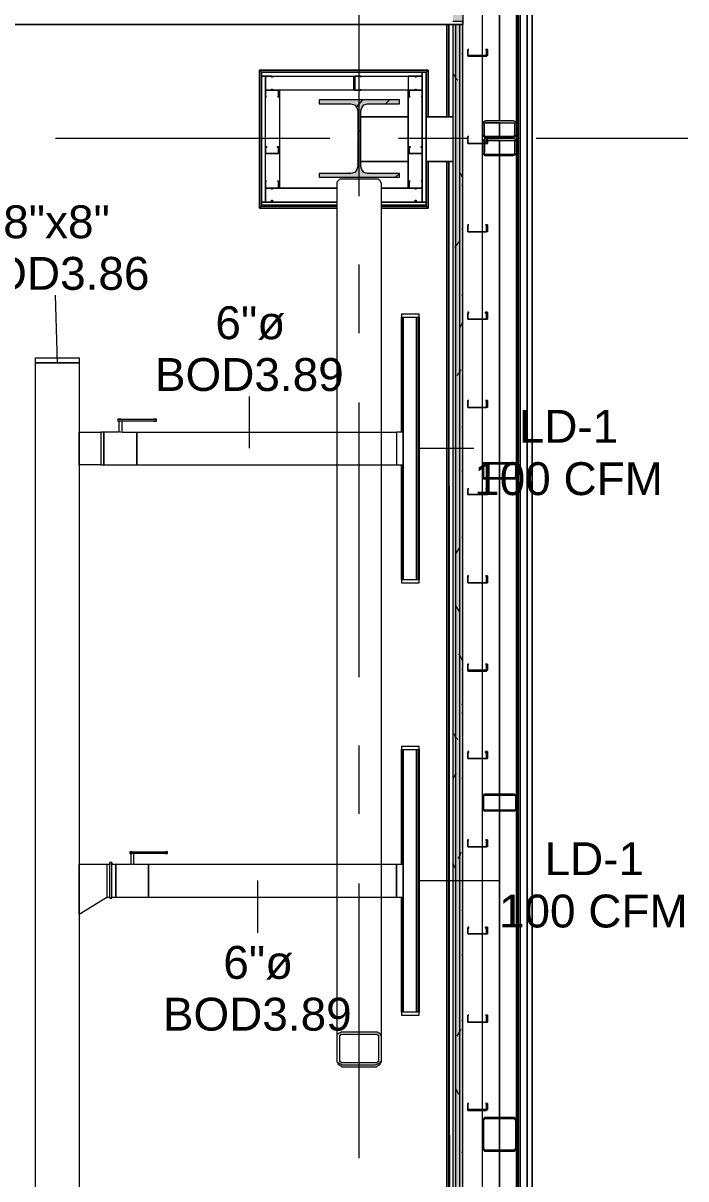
# Model space of a CAD drawing. Header units: metres. Extents: x -2 to 237, y -8 to 52.
# Drawn here: x 56.65 to 59.72, y 28.84 to 34.18 of the extents above; entities that cross this region are included whole.
import ezdxf

# ---------------------------------------------------------------- set-up
doc = ezdxf.new("R2010")
doc.units = ezdxf.units.M
doc.layers.add('HVAC - Ductos', color=5, linetype='Continuous', lineweight=0)
doc.layers.add('PDF3_Text', color=7, linetype='Continuous', lineweight=0)
doc.layers.add('PDF3_Geometry', color=7, linetype='Continuous', lineweight=0, true_color=0xaaaaaa)
doc.layers.add('PDF3_Solid Fills', color=7, linetype='Continuous', lineweight=0, true_color=0xffffff)
doc.styles.add('PDF Helvetica', font='')
doc.styles.get('PDF Helvetica').set_extended_font_data('Helvetica')

msp = doc.modelspace()

# ---------------------------------------------------------------- hatches: boundary and pattern name
at = {"layer": 'PDF3_Solid Fills', "lineweight": 0, "transparency": 33554559}
h = msp.add_hatch(color=256, dxfattribs=at)
h.paths.add_polyline_path([(58.6399, 35.7008), (58.6537, 35.7008), (58.6537, 47.8834), (58.6399, 47.8834)])
h.paths.add_polyline_path([(58.6399, 24.0086), (58.6537, 24.0086), (58.6537, 34.1699), (58.6399, 34.1699)])
h.paths.add_polyline_path([(58.6399, 22.5006), (58.6537, 22.5006), (58.6537, 23.9902), (58.6399, 23.9902)])
h.paths.add_polyline_path([(58.6537, 22.4869), (58.6399, 22.4869), (58.6399, 10.1851), (58.6537, 10.1851)])
h.paths.add_polyline_path([(58.6399, 34.1837), (58.6537, 34.1837), (58.6537, 35.6871), (58.6399, 35.6871)])
h = msp.add_hatch(color=256, dxfattribs=at)
h.paths.add_polyline_path([(58.6537, 35.7008), (58.6721, 35.7008), (58.6721, 47.8972), (58.6537, 47.8972)])
h.paths.add_polyline_path([(58.6537, 24.0086), (58.6721, 24.0086), (58.6721, 34.1699), (58.6537, 34.1699)])
h.paths.add_polyline_path([(58.6537, 22.5006), (58.6721, 22.5006), (58.6721, 23.9902), (58.6537, 23.9902)])
h.paths.add_polyline_path([(58.6721, 22.4869), (58.6537, 22.4869), (58.6537, 10.1714), (58.6721, 10.1714)])
h.paths.add_polyline_path([(58.6537, 34.1837), (58.6721, 34.1837), (58.6721, 35.6871), (58.6537, 35.6871)])
h = msp.add_hatch(color=256, dxfattribs=at)
h.paths.add_polyline_path([(58.6858, 35.7008), (58.6858, 47.9155), (58.6721, 47.9155), (58.6721, 35.7008)])
h.paths.add_polyline_path([(58.6858, 22.4869), (58.6721, 22.4869), (58.6721, 10.1576), (58.6858, 10.1576)])
h.paths.add_polyline_path([(58.6858, 23.9902), (58.6721, 23.9902), (58.6721, 22.5006), (58.6858, 22.5006)])
h.paths.add_polyline_path([(58.6858, 34.1699), (58.6721, 34.1699), (58.6721, 24.0086), (58.6858, 24.0086)])
h.paths.add_polyline_path([(58.6858, 35.6871), (58.6721, 35.6871), (58.6721, 34.1837), (58.6858, 34.1837)])
for points in [[(58.3925, 33.8033), (58.3925, 33.8216), (58.0212, 33.8216), (58.0212, 33.8033), (58.1862, 33.8033), (58.1954, 33.7941), (58.1954, 33.7849), (58.1999, 33.7849), (58.1954, 33.5053), (58.1908, 33.4962), (58.1862, 33.4916), (58.1679, 33.4871), (58.0212, 33.4825), (58.0212, 33.4641), (58.3925, 33.4641), (58.3925, 33.4825), (58.2458, 33.4871), (58.2275, 33.4871), (58.2275, 33.4962), (58.2229, 33.5007), (58.2183, 33.5007), (58.2183, 33.5145), (58.2137, 33.5145), (58.2137, 33.7758), (58.2183, 33.7895), (58.2229, 33.7941), (58.2275, 33.8033)], [(58.7821, 33.6429), (58.7775, 33.6337), (58.7775, 33.5741), (58.7821, 33.5741), (58.7912, 33.5695), (58.9189, 33.5649), (58.9195, 33.5649), (58.9195, 33.5695), (58.9287, 33.5741), (58.9333, 33.6382), (58.9333, 33.6383), (58.9287, 33.6429), (58.8004, 33.6429), (58.8004, 33.6337), (58.9241, 33.6337), (58.9241, 33.5741), (58.7866, 33.5741), (58.7866, 33.6337), (58.7958, 33.6337), (58.7958, 33.6429)]]:
    msp.add_hatch(color=256, dxfattribs=at).paths.add_polyline_path(points)
h = msp.add_hatch(color=256, dxfattribs=at)
h.paths.add_polyline_path([(58.7775, 33.6612), (58.7821, 33.6612), (58.7821, 33.6521), (58.7912, 33.6566), (58.7866, 33.6566), (58.7866, 33.7162), (58.9241, 33.7162), (58.9195, 33.6566), (58.9287, 33.6521), (58.9287, 33.6566), (58.9333, 33.7207), (58.9333, 33.7208), (58.9287, 33.7254), (58.7821, 33.7254), (58.7775, 33.7162)])
h.paths.add_polyline_path([(58.7912, 33.6521), (58.9189, 33.6475), (58.9195, 33.6475), (58.9195, 33.6521)])
h = msp.add_hatch(color=256, dxfattribs=at)
h.paths.add_polyline_path([(58.9287, 32.0754), (58.9333, 32.144), (58.9333, 32.1441), (58.7821, 32.1441), (58.9287, 32.1395), (58.9241, 32.08), (58.7866, 32.0754), (58.7866, 32.08), (58.7821, 32.08), (58.7821, 32.0708)])
h.paths.add_polyline_path([(58.7821, 32.1349), (58.7775, 32.1349), (58.7775, 32.08)])
h = msp.add_hatch(color=256, dxfattribs=at)
h.paths.add_polyline_path([(58.7866, 30.5399), (58.9241, 30.5354), (58.9241, 30.5399)])
h.paths.add_polyline_path([(58.7821, 30.5445), (58.7866, 30.5399), (58.7866, 30.5445)])
h.paths.add_polyline_path([(58.7821, 30.6041), (58.7775, 30.6041), (58.7775, 30.5445)])
h.paths.add_polyline_path([(58.9287, 30.6087), (58.9287, 30.6133), (58.7821, 30.6133)])
h.paths.add_polyline_path([(58.9287, 30.5445), (58.9241, 30.5445), (58.9287, 30.5399)])
h.paths.add_polyline_path([(58.9333, 30.6041), (58.9287, 30.6041), (58.9287, 30.5445), (58.9333, 30.604)])
h = msp.add_hatch(color=256, dxfattribs=at)
h.paths.add_polyline_path([(58.7866, 28.9678), (58.9241, 28.9632), (58.9241, 28.9678)])
h.paths.add_polyline_path([(58.7821, 28.9724), (58.7866, 28.9678), (58.7866, 28.9724)])
h.paths.add_polyline_path([(58.9287, 28.9724), (58.9241, 28.9724), (58.9287, 28.9678)])
h.paths.add_polyline_path([(58.7775, 28.9724), (58.7821, 29.1099), (58.7866, 29.1145), (58.9241, 29.1145), (58.9287, 29.1099), (58.9287, 28.9724), (58.9333, 29.1143), (58.9333, 29.1145), (58.9287, 29.1191), (58.7821, 29.1191), (58.7775, 29.1145)])

# ---------------------------------------------------------------- linework, layer by layer
at = {"layer": 'HVAC - Ductos', "lineweight": 0}
for points in [[(56.8112, 32.607), (56.802, 32.9187)], [(58.4017, 32.8179), (58.4017, 32.2862), (58.4017, 32.8179), (58.4199, 32.8179), (58.4291, 32.8179)], [(58.4154, 32.8179), (58.4199, 32.8179), (58.4245, 32.8179)], [(58.4521, 32.8179), (58.4612, 32.8179), (58.4795, 32.8179), (58.4841, 32.8179), (58.4841, 31.6033), (58.4795, 31.6033), (58.4612, 31.6033), (58.4521, 31.6033)], [(58.4566, 32.8179), (58.4612, 32.8179), (58.4658, 32.8179)], [(58.4795, 31.6033), (58.4795, 32.8179)], [(57.7003, 32.2129), (57.7003, 32.4512)], [(57.1045, 32.3366), (57.0999, 32.3366), (57.0953, 32.3366), (57.0953, 32.2862), (57.0266, 32.2862), (57.0129, 32.2862), (57.0129, 32.277), (57.0129, 32.2633), (57.0129, 32.2495), (57.0129, 32.2312), (57.0129, 32.2129), (57.0129, 32.1899), (57.0129, 32.1716), (57.0129, 32.1579), (57.0129, 32.1441), (57.0129, 32.1395), (57.0129, 32.1349), (56.912, 32.1349), (56.912, 32.1395), (56.912, 32.1441), (56.912, 32.1579), (56.912, 32.1716), (56.912, 32.1899), (56.912, 32.2129), (56.912, 32.2312), (56.912, 32.2495), (56.912, 32.2633), (56.912, 32.277), (56.912, 32.2862), (57.0129, 32.2862), (57.0129, 32.277), (57.0129, 32.2633), (57.0129, 32.2495), (57.0129, 32.2312), (57.0129, 32.2129), (57.0129, 32.1899), (57.0129, 32.1716), (57.0129, 32.1579), (57.0129, 32.1441), (57.0129, 32.1395), (57.0129, 32.1349), (57.0266, 32.1349), (57.1779, 32.1349), (57.1779, 32.1395), (57.1779, 32.1441), (57.1779, 32.1579), (57.1779, 32.1716), (57.1779, 32.1899), (57.1779, 32.2129), (57.1779, 32.2312), (57.1779, 32.2495), (57.1779, 32.2633), (57.1779, 32.277), (57.1779, 32.2862), (58.3787, 32.2862), (58.3787, 32.277), (58.3787, 32.2633), (58.3787, 32.2495), (58.3787, 32.2312), (58.3787, 32.2129), (58.3787, 32.1899), (58.3787, 32.1716), (58.3787, 32.1579), (58.3787, 32.1441), (58.3787, 32.1395), (58.3787, 32.1349)], [(57.0908, 32.3458), (57.0908, 32.3366)], [(57.1045, 32.3458), (57.0999, 32.3458), (57.0953, 32.3458), (57.0908, 32.3458), (57.0953, 32.3458), (57.0999, 32.3458), (57.1045, 32.3458), (57.2558, 32.3458)], [(57.2558, 32.3366), (57.1045, 32.3366), (57.0999, 32.3366), (57.0953, 32.3366), (57.0908, 32.3366), (57.0953, 32.3366), (57.0999, 32.3366)], [(57.1091, 32.3366), (57.1091, 32.2862), (57.1779, 32.2862), (57.1779, 32.277), (57.1779, 32.2633), (57.1779, 32.2495), (57.1779, 32.2312), (57.1779, 32.2129), (57.1779, 32.1899), (57.1779, 32.1716), (57.1779, 32.1579), (57.1779, 32.1441), (57.1779, 32.1395), (57.1779, 32.1349), (58.3787, 32.1349), (58.4108, 32.1349)], [(57.2695, 32.3458), (57.2649, 32.3458), (57.2695, 32.3458)], [(57.2695, 32.3366), (57.2649, 32.3366), (57.2695, 32.3366)], [(57.2695, 32.3366), (57.2695, 32.3458)], [(57.1045, 32.2862), (57.0999, 32.2862)], [(58.4108, 32.1395), (58.4108, 32.1441), (58.4108, 32.1579), (58.4108, 32.1716), (58.4108, 32.1899), (58.4108, 32.2129), (58.4108, 32.2312), (58.4108, 32.2495), (58.4108, 32.2633), (58.4108, 32.277), (58.4108, 32.2816), (58.4108, 32.2862), (58.3787, 32.2862), (58.3787, 32.2816), (58.3787, 32.277), (58.3787, 32.2633), (58.3787, 32.2495), (58.3787, 32.2312), (58.3787, 32.2129), (58.3787, 32.1899), (58.3787, 32.1716), (58.3787, 32.1579), (58.3787, 32.1441), (58.3787, 32.1395)], [(58.4841, 32.2129), (58.7362, 32.2129)], [(58.4291, 31.6033), (58.4199, 31.6033), (58.4017, 31.6033), (58.4017, 32.1349), (58.4017, 31.6033)], [(58.4245, 31.6033), (58.4199, 31.6033), (58.4154, 31.6033)], [(58.4658, 31.6033), (58.4612, 31.6033), (58.4566, 31.6033)], [(58.4017, 30.8195), (58.4017, 30.2878), (58.4017, 30.8195), (58.4199, 30.8195), (58.4291, 30.8195)], [(58.4154, 30.8195), (58.4199, 30.8195), (58.4245, 30.8195)], [(58.4521, 30.8195), (58.4612, 30.8195), (58.4795, 30.8195), (58.4841, 30.8195), (58.4841, 29.605), (58.4795, 29.605), (58.4612, 29.605), (58.4521, 29.605)], [(58.4566, 30.8195), (58.4612, 30.8195), (58.4658, 30.8195)], [(58.4795, 29.605), (58.4795, 30.8195)], [(57.1457, 30.3474), (57.1457, 30.3382)], [(57.1549, 30.3474), (57.1503, 30.3474), (57.1457, 30.3474), (57.1503, 30.3474), (57.1549, 30.3474), (57.3108, 30.3474)], [(57.3199, 30.3382), (57.3199, 30.3474)], [(57.0403, 30.2878), (56.912, 30.2878), (56.912, 30.2832), (56.912, 30.2649), (56.912, 30.242), (56.912, 30.2145), (56.912, 30.1366), (56.912, 30.1091), (56.912, 30.0816), (56.912, 30.0678), (56.912, 30.0587), (57.0403, 30.1366)], [(56.912, 30.0587), (56.912, 30.0678), (56.912, 30.0816), (56.912, 30.1091), (56.912, 30.1366), (56.912, 30.2145), (56.912, 30.242), (56.912, 30.2649), (56.912, 30.2832), (56.912, 30.2878)], [(57.0541, 30.132), (57.0633, 30.132), (57.0633, 30.1412), (57.0633, 30.155), (57.0633, 30.1732), (57.0633, 30.1916), (57.0633, 30.2145), (57.0633, 30.2328), (57.0633, 30.2558), (57.0633, 30.2695), (57.0633, 30.2832), (57.0633, 30.2924), (57.0633, 30.297), (57.0633, 30.2924)], [(57.0633, 30.297), (57.0541, 30.297)], [(57.0633, 30.1366), (57.0816, 30.1366), (57.0816, 30.1458), (57.0816, 30.1595), (57.0816, 30.1732), (57.0816, 30.1916), (57.0816, 30.2145), (57.0816, 30.2328), (57.0816, 30.2512), (57.0816, 30.2649), (57.0816, 30.2787), (57.0816, 30.2878), (57.0633, 30.2878)], [(57.3108, 30.3382), (57.1549, 30.3382), (57.1503, 30.3382), (57.1457, 30.3382), (57.1503, 30.3382), (57.1549, 30.3382), (57.1503, 30.3382), (57.1503, 30.2878), (57.0816, 30.2878), (57.0816, 30.2787), (57.0816, 30.2649), (57.0816, 30.2512), (57.0816, 30.2328), (57.0816, 30.2145), (57.0816, 30.1916), (57.0816, 30.1732), (57.0816, 30.1595), (57.0816, 30.1458), (57.0816, 30.1366), (57.2329, 30.1366), (57.2329, 30.1458), (57.2329, 30.1595), (57.2329, 30.1732), (57.2329, 30.1916), (57.2329, 30.2145), (57.2329, 30.2328), (57.2329, 30.2512), (57.2329, 30.2649), (57.2329, 30.2787), (57.2329, 30.2878), (57.1641, 30.2878), (57.1641, 30.3382)], [(57.1595, 30.2878), (57.1549, 30.2878)], [(57.0403, 30.2466), (57.0403, 30.242), (57.0403, 30.2374)], [(57.0541, 30.2787), (57.0541, 30.2832)], [(57.0541, 30.2649), (57.0541, 30.2695)], [(57.0541, 30.1732), (57.0541, 30.1916), (57.0541, 30.2145), (57.0541, 30.2328), (57.0541, 30.2512), (57.0541, 30.2558)], [(57.0403, 30.187), (57.0403, 30.1824)], [(57.7371, 30.2145), (57.7371, 29.9716)], [(58.4841, 30.2145), (58.8508, 30.2145)], [(57.0541, 30.1412), (57.0541, 30.1458), (57.0541, 30.1595)], [(57.0633, 30.1458), (57.0633, 30.1595)], [(58.4291, 29.605), (58.4199, 29.605), (58.4017, 29.605), (58.4017, 30.1366), (58.4017, 29.605)], [(58.4245, 29.605), (58.4199, 29.605), (58.4154, 29.605)], [(58.4658, 29.605), (58.4612, 29.605), (58.4566, 29.605)]]:
    msp.add_lwpolyline(points, dxfattribs=at)
for points in [[(58.4841, 32.8316), (58.4017, 32.8316), (58.4017, 32.8179), (58.4841, 32.8179)], [(58.4108, 31.6033), (58.4108, 32.8179), (58.4108, 31.6033), (58.4108, 32.8179), (58.4704, 32.8179), (58.4704, 31.6033)], [(56.912, 32.607), (56.7103, 32.607), (56.7103, 32.63), (56.912, 32.63)], [(56.7103, 28.5461), (56.7103, 32.607), (56.912, 32.607), (56.912, 28.5461)], [(57.2558, 32.3458), (57.2603, 32.3458), (57.2649, 32.3458), (57.2695, 32.3458), (57.2649, 32.3458), (57.2603, 32.3458)], [(57.2558, 32.3366), (57.2603, 32.3366), (57.2649, 32.3366), (57.2695, 32.3366), (57.2649, 32.3366), (57.2603, 32.3366)], [(57.0266, 32.2862), (57.0266, 32.277), (57.0266, 32.2633), (57.0266, 32.2495), (57.0266, 32.2312), (57.0266, 32.2129), (57.0266, 32.1899), (57.0266, 32.1716), (57.0266, 32.1579), (57.0266, 32.1441), (57.0266, 32.1395), (57.0266, 32.1349), (57.0266, 32.1395), (57.0266, 32.1441), (57.0266, 32.1579), (57.0266, 32.1716), (57.0266, 32.1899), (57.0266, 32.2129), (57.0266, 32.2312), (57.0266, 32.2495), (57.0266, 32.2633), (57.0266, 32.277)], [(58.4841, 31.5895), (58.4841, 31.6033), (58.4017, 31.6033), (58.4017, 31.5895)], [(58.4841, 30.8333), (58.4017, 30.8333), (58.4017, 30.8195), (58.4841, 30.8195)], [(58.4108, 29.605), (58.4108, 30.8195), (58.4108, 29.605), (58.4108, 30.8195), (58.4704, 30.8195), (58.4704, 29.605)], [(57.3108, 30.3474), (57.3153, 30.3474), (57.3199, 30.3474), (57.3153, 30.3474)], [(57.0541, 30.132), (57.0541, 30.1412), (57.0541, 30.155), (57.0541, 30.1732), (57.0541, 30.1916), (57.0541, 30.2145), (57.0541, 30.2328), (57.0541, 30.2558), (57.0541, 30.2695), (57.0541, 30.2832), (57.0541, 30.2924), (57.0541, 30.297), (57.0541, 30.2924), (57.0541, 30.2878), (57.0403, 30.2878), (57.0403, 30.2787), (57.0403, 30.2649), (57.0403, 30.2512), (57.0403, 30.2328), (57.0403, 30.2145), (57.0403, 30.1916), (57.0403, 30.1732), (57.0403, 30.1595), (57.0403, 30.1458), (57.0403, 30.1366), (57.0541, 30.1366)], [(58.4108, 30.1366), (58.4108, 30.1412), (58.4108, 30.1458), (58.4108, 30.1595), (58.4108, 30.1732), (58.4108, 30.1916), (58.4108, 30.2145), (58.4108, 30.2328), (58.4108, 30.2512), (58.4108, 30.2649), (58.4108, 30.2787), (58.4108, 30.2832), (58.4108, 30.2878), (58.3787, 30.2878), (58.3787, 30.2832), (58.3787, 30.2787), (58.3787, 30.2649), (58.3787, 30.2512), (58.3787, 30.2328), (58.3787, 30.2145), (58.3787, 30.1916), (58.3787, 30.1732), (58.3787, 30.1595), (58.3787, 30.1458), (58.3787, 30.1412), (58.3787, 30.1366), (58.3787, 30.1458), (58.3787, 30.1595), (58.3787, 30.1732), (58.3787, 30.1916), (58.3787, 30.2145), (58.3787, 30.2328), (58.3787, 30.2512), (58.3787, 30.2649), (58.3787, 30.2787), (58.3787, 30.2878), (57.2329, 30.2878), (57.2329, 30.2787), (57.2329, 30.2649), (57.2329, 30.2512), (57.2329, 30.2328), (57.2329, 30.2145), (57.2329, 30.1916), (57.2329, 30.1732), (57.2329, 30.1595), (57.2329, 30.1458), (57.2329, 30.1366), (58.3787, 30.1366)], [(57.3108, 30.3382), (57.3153, 30.3382), (57.3199, 30.3382), (57.3153, 30.3382)], [(58.4841, 29.5912), (58.4841, 29.605), (58.4017, 29.605), (58.4017, 29.5912)]]:
    msp.add_lwpolyline(points, close=True, dxfattribs=at)
at = {"layer": 'PDF3_Geometry', "lineweight": 0}
for points in [[(47.3236, 35.7008), (48.2128, 35.7008), (58.6399, 35.7008), (58.6537, 35.7008), (58.6721, 35.7008), (58.6858, 35.7008), (58.6858, 35.6871), (58.6858, 34.1837), (58.6858, 34.1699), (58.6858, 34.1837), (58.6721, 34.1837), (58.6537, 34.1837), (58.6399, 34.1837)], [(59.0066, 35.1737), (59.0066, 33.6429), (59.0066, 32.1074), (59.0066, 30.5766), (59.0066, 29.0412), (59.0066, 27.5103), (59.0066, 25.9748), (59.0066, 24.444), (59.0066, 22.9086), (59.0066, 24.444), (59.0066, 25.9748), (59.0066, 27.5103), (59.0066, 29.0412), (59.0066, 30.5766), (59.0066, 32.1074), (59.0066, 33.6429), (59.0066, 35.1737)], [(58.7775, 34.0279), (58.7775, 34.4312), (58.7775, 34.8345)], [(58.2045, 34.6467), (58.2045, 33.377)], [(44.8348, 23.9902), (44.8348, 23.9857), (45.261, 23.9857), (45.3756, 23.9857), (45.3756, 24.1094), (44.8348, 24.1094), (44.8348, 34.0599), (45.3206, 34.0599), (45.3206, 34.1699), (58.6399, 34.1699), (58.6399, 24.0086), (57.0037, 24.0086), (57.0037, 23.9902), (58.6399, 23.9902), (58.6399, 22.5006), (57.5812, 22.5006), (57.5812, 22.4869), (58.6399, 22.4869), (58.6399, 10.1851), (7.0265, 10.1851)], [(58.6399, 34.1699), (58.6858, 34.1699), (58.6721, 34.1699), (58.6537, 34.1699), (58.6399, 34.1699), (45.3206, 34.1699)], [(58.6216, 33.7437), (58.6216, 34.1699)], [(58.6216, 34.1699), (58.6216, 33.7437)], [(58.6216, 33.7437), (58.6216, 34.1699)], [(58.6216, 34.1699), (58.6216, 33.7437)], [(58.6216, 34.1699), (58.6216, 33.7437)], [(58.6216, 33.7437), (58.6216, 34.1699)], [(58.6216, 34.1699), (58.6216, 33.7437)], [(58.6216, 33.7437), (58.6216, 34.1699)], [(58.6537, 24.0086), (58.6537, 34.1699)], [(58.6721, 24.0086), (58.6721, 34.1699)], [(58.6858, 24.0086), (58.6858, 34.1699)], [(58.7775, 34.0279), (58.7958, 34.0279), (58.7958, 34.0553), (58.7912, 34.0553), (58.8004, 34.0553), (58.8004, 34.0279), (58.7958, 34.0233), (58.7775, 34.0233)], [(58.7775, 31.1862), (58.7775, 31.5895), (58.7775, 31.9974), (58.7775, 32.4007), (58.7775, 32.8087), (58.7775, 33.212), (58.7775, 33.6199), (58.7775, 34.0233)], [(58.5162, 33.9499), (57.7553, 33.9499), (58.5162, 33.9499)], [(57.7553, 33.9499), (57.7553, 33.3358), (57.7553, 33.9499)], [(58.5162, 33.9499), (57.7553, 33.9499), (58.5162, 33.9499)], [(58.5162, 33.9499), (57.7553, 33.9499), (58.5162, 33.9499)], [(58.5162, 33.7437), (58.5162, 33.9499), (58.5162, 33.7437)], [(58.5162, 33.7437), (58.5162, 33.9499), (58.5162, 33.7437)], [(58.5162, 33.3358), (58.5162, 33.9499), (58.5162, 33.3358)], [(58.1954, 33.7895), (58.2229, 33.8216)], [(58.3283, 33.8033), (58.3466, 33.8216)], [(58.4337, 33.7437), (58.2137, 33.7437), (58.4337, 33.7437)], [(58.8004, 33.6475), (58.9195, 33.6475), (58.9287, 33.6521), (58.9333, 33.6612), (58.9333, 33.7116), (58.9287, 33.7208), (58.9195, 33.7254), (58.7912, 33.7254), (58.7821, 33.7208), (58.7775, 33.7116), (58.7775, 33.6612), (58.7821, 33.6521), (58.7912, 33.6475), (58.7958, 33.6475)], [(58.7821, 33.7162), (58.7775, 33.7116), (58.7775, 33.6612), (58.7821, 33.6521)], [(58.8554, 33.7254), (58.7912, 33.7254), (58.7866, 33.7208)], [(58.7866, 33.6612), (58.7866, 33.7116)], [(58.8554, 33.7162), (58.7912, 33.7162)], [(58.1999, 33.6749), (58.2137, 33.6841)], [(58.7866, 33.6566), (58.7866, 33.6521)], [(59.0066, 33.6062), (59.0066, 33.6795)], [(58.0716, 33.6429), (56.802, 33.6429)], [(58.7087, 33.6429), (58.3879, 33.6429)], [(58.7958, 33.6429), (58.7912, 33.6429), (58.7821, 33.6383), (58.7775, 33.6291), (58.7775, 33.6199), (58.7775, 33.5787), (58.7821, 33.5695), (58.7912, 33.5649), (58.9195, 33.5649), (58.9287, 33.5695), (58.9333, 33.5787), (58.9333, 33.6291), (58.9287, 33.6383), (58.9195, 33.6429), (58.8004, 33.6429)], [(58.7821, 33.6337), (58.7775, 33.6337)], [(58.7866, 33.6475), (58.7912, 33.6475), (58.7958, 33.6475), (58.7958, 33.6429), (58.7912, 33.6429), (58.7866, 33.6383)], [(58.8004, 33.6337), (58.9195, 33.6337), (58.9241, 33.6337), (58.9241, 33.6291), (58.9241, 33.5787), (58.9241, 33.5741), (58.9195, 33.5695), (58.7912, 33.5695), (58.7866, 33.5741), (58.7866, 33.5787), (58.7866, 33.6199), (58.7866, 33.6291), (58.7866, 33.6337), (58.7912, 33.6337), (58.7958, 33.6337)], [(58.7866, 33.6337), (58.7866, 33.6291), (58.7866, 33.6199), (58.7866, 33.5787)], [(58.8554, 33.6337), (58.8004, 33.6337), (58.8004, 33.6199), (58.7958, 33.6199), (58.7866, 33.6199), (58.7958, 33.6199), (58.7958, 33.6337), (58.7912, 33.6337)], [(58.7912, 33.6521), (58.8554, 33.6521)], [(58.8554, 33.6429), (58.8004, 33.6429), (58.8004, 33.6475), (58.8554, 33.6475)], [(59.7262, 33.6429), (59.0249, 33.6429)], [(58.7775, 33.5741), (58.7821, 33.5695)], [(58.7866, 33.5741), (58.7866, 33.5695)], [(58.7866, 33.5649), (58.7912, 33.5649), (58.8554, 33.5649)], [(58.7912, 33.5695), (58.8554, 33.5695)], [(58.5162, 33.3312), (58.5162, 33.5375)], [(58.5162, 33.5375), (58.5162, 33.3312)], [(58.6216, 24.5402), (58.6216, 33.5375)], [(58.6216, 33.5375), (58.6216, 24.5402)], [(58.6216, 33.5375), (58.6216, 24.5402)], [(58.6216, 24.5402), (58.6216, 33.5375)], [(58.6216, 33.5375), (58.6216, 24.5402)], [(58.6216, 24.5402), (58.6216, 33.5375)], [(58.3099, 29.4949), (58.3099, 33.4366), (58.3054, 33.4412), (58.3054, 33.4458), (58.3008, 33.4504), (58.2962, 33.455), (58.2917, 33.455), (58.2825, 33.455), (58.1267, 33.455), (58.1221, 33.455), (58.1175, 33.455), (58.1129, 33.4504), (58.1083, 33.4458), (58.1037, 33.4412), (58.1037, 33.4366), (58.1037, 29.4949)], [(58.3741, 33.4641), (58.3925, 33.4825)], [(57.7553, 33.3358), (58.1037, 33.3358)], [(58.1037, 33.3358), (57.7553, 33.3358)], [(58.3099, 33.3358), (58.5162, 33.3358), (58.3099, 33.3358)], [(58.3099, 33.3312), (58.5162, 33.3312)], [(58.5162, 33.3312), (58.3099, 33.3312)], [(58.1037, 33.2533), (58.1037, 33.0562)], [(58.3099, 33.0562), (58.3099, 33.2533)], [(58.1037, 33.0562), (58.1037, 29.3757), (58.1083, 29.3711), (58.1083, 29.3666), (58.1129, 29.362), (58.1221, 29.3574), (58.1267, 29.3528), (58.1358, 29.3528), (58.2779, 29.3528), (58.2871, 29.3528), (58.2917, 29.3574), (58.3008, 29.362), (58.3054, 29.3666), (58.3054, 29.3711), (58.3099, 29.3757), (58.3099, 33.0562)], [(58.2045, 33.0608), (58.2045, 32.7445)], [(58.2045, 32.4237), (58.2045, 31.1541)], [(58.7821, 32.1441), (58.7866, 32.1441), (58.8554, 32.1441)], [(58.8554, 32.1395), (58.7866, 32.1395), (58.7821, 32.1395), (58.7821, 32.1349), (58.7821, 32.08), (58.7821, 32.0754), (58.7866, 32.0754), (58.8554, 32.0754)], [(58.9333, 32.1074), (58.9333, 30.5766)], [(58.9333, 30.5766), (58.9333, 32.1074)], [(59.0066, 32.0708), (59.0066, 32.1487)], [(58.8554, 32.0708), (58.7866, 32.0708), (58.7821, 32.0708)], [(58.7775, 31.1862), (58.7958, 31.1862), (58.7958, 31.2137), (58.7912, 31.2137), (58.8004, 31.2137), (58.8004, 31.1862), (58.7958, 31.1816), (58.7775, 31.1816)], [(58.7775, 29.1558), (58.7775, 29.5591), (58.7775, 29.967), (58.7775, 30.3703), (58.7775, 30.7783), (58.7775, 31.1816)], [(58.2045, 30.8378), (58.2045, 30.5216)], [(58.7821, 30.6133), (58.7866, 30.6133), (58.8554, 30.6133)], [(58.8554, 30.6087), (58.7866, 30.6087), (58.7821, 30.6041), (58.7821, 30.5445), (58.7866, 30.5399), (58.8554, 30.5399)], [(59.0066, 30.5354), (59.0066, 30.6133)], [(58.8554, 30.5354), (58.7866, 30.5354), (58.7821, 30.5354)], [(58.2045, 30.2007), (58.2045, 28.9312)], [(58.7775, 29.1558), (58.7958, 29.1558), (58.7958, 29.1832), (58.7912, 29.1832), (58.8004, 29.1832), (58.8004, 29.1558), (58.7958, 29.1512), (58.7775, 29.1512)], [(58.7775, 26.314), (58.7775, 26.7174), (58.7775, 27.1253), (58.7775, 27.5286), (58.7775, 27.9366), (58.7775, 28.3399), (58.7775, 28.7478), (58.7775, 29.1512)], [(58.8554, 29.1191), (58.7866, 29.1191), (58.7821, 29.1145)], [(58.8554, 29.1145), (58.7866, 29.1145), (58.7821, 29.1099), (58.7821, 28.9724), (58.7866, 28.9678), (58.8554, 28.9678)], [(59.0066, 29.0045), (59.0066, 29.0824)], [(58.7821, 28.9678), (58.7866, 28.9632), (58.8554, 28.9632)], [(58.9012, 28.9632), (58.9058, 28.9678)], [(58.9287, 28.9907), (58.9333, 28.9953)]]:
    msp.add_lwpolyline(points, dxfattribs=at)
for points in [[(58.9333, 35.1737), (58.9333, 33.6429)], [(58.9425, 35.1737), (58.9425, 33.6429)], [(58.9517, 35.1737), (58.9517, 33.6429)], [(58.9837, 35.1737), (58.9837, 33.6429)], [(58.8554, 35.1371), (58.8554, 33.7254)], [(57.7691, 34.1699), (57.7645, 34.1699), (57.7553, 34.1699), (57.7462, 34.1699), (57.7325, 34.1699), (57.7187, 34.1699), (57.7049, 34.1699), (57.6958, 34.1699), (57.6821, 34.1699), (57.6775, 34.1699), (57.6683, 34.1699), (57.6775, 34.1699), (57.6821, 34.1699), (57.6958, 34.1699), (57.7049, 34.1699), (57.7187, 34.1699), (57.7325, 34.1699), (57.7462, 34.1699), (57.7553, 34.1699), (57.7645, 34.1699)], [(58.6124, 34.1699), (58.6124, 33.7437)], [(58.6124, 34.1699), (58.6124, 33.7437)], [(58.6216, 34.1699), (58.6216, 33.7437)], [(58.6216, 34.1699), (58.6216, 33.7437)], [(58.7087, 34.0553), (58.7087, 34.0279), (58.7087, 34.0233), (58.7958, 34.0233), (58.7958, 34.0279), (58.8004, 34.0279), (58.8004, 34.0553), (58.7912, 34.0553), (58.7958, 34.0553), (58.7958, 34.0279), (58.7087, 34.0279), (58.7087, 34.0553), (58.7133, 34.0553)], [(57.7462, 33.322), (57.7462, 33.3266), (57.7462, 33.322), (58.1037, 33.322), (57.7462, 33.322), (57.7462, 33.9591), (57.7462, 33.322), (57.7462, 33.9591), (57.7462, 33.322), (58.1037, 33.322)], [(57.8379, 33.4137), (57.7737, 33.4137), (57.7737, 33.3495), (58.1037, 33.3495), (57.7553, 33.3495), (57.7553, 33.3358), (57.7553, 33.9499), (57.7553, 33.3312), (58.1037, 33.3312), (57.7553, 33.3312), (57.7553, 33.9499), (57.7508, 33.9545), (57.7553, 33.9499), (57.7508, 33.9545), (57.7462, 33.9545), (57.7462, 33.9591), (58.5254, 33.9591), (58.5254, 33.7437), (58.5254, 33.9591), (58.5254, 33.7437), (58.5254, 33.9591), (57.7462, 33.9591), (58.5254, 33.9591), (57.7462, 33.9591), (57.7462, 33.9545), (57.7508, 33.9545), (57.7553, 33.9499), (57.7553, 33.3358), (57.7553, 33.4137), (57.7553, 33.8675), (57.7553, 33.9499), (58.4337, 33.9499), (58.5162, 33.9499), (58.5162, 33.4137), (58.5162, 33.3358), (58.3099, 33.3358), (58.5162, 33.3358), (58.5162, 33.5375), (58.5162, 33.3358), (58.5162, 33.5375), (58.5162, 33.3358), (58.5162, 33.3312), (58.5208, 33.3266), (58.5162, 33.3312), (58.5162, 33.3358), (58.5162, 33.3495), (58.5162, 33.9499), (58.4979, 33.9499), (57.7553, 33.9499), (57.7553, 33.9316), (57.7553, 33.3495), (57.7737, 33.3495), (57.7737, 33.9316), (57.7553, 33.9316), (58.4979, 33.9316), (58.4979, 33.9499), (58.4979, 33.3495), (58.5162, 33.3495), (58.3099, 33.3495), (58.4979, 33.3495), (58.4979, 33.4137), (58.4337, 33.4137), (58.3099, 33.4137), (58.4337, 33.4137), (58.4337, 33.8675), (57.8379, 33.8675), (57.7737, 33.8675), (57.8379, 33.8675), (57.8379, 33.4137), (57.7737, 33.4137), (57.7737, 33.8675), (57.7737, 33.9316), (58.4337, 33.9316), (58.4337, 33.8675), (57.8379, 33.8675), (57.8379, 33.4137), (58.1037, 33.4137)], [(57.7462, 33.322), (57.7462, 33.3266), (57.7508, 33.3266), (57.7553, 33.3312), (57.7553, 33.3358), (57.7553, 33.9499), (57.7553, 33.3312), (57.7553, 33.9499), (57.7553, 33.3358), (57.7553, 33.3312), (57.7508, 33.3266), (57.7462, 33.3266)], [(58.5254, 33.9591), (58.5208, 33.9545), (58.5162, 33.9499), (57.7553, 33.9499), (58.5162, 33.9499), (58.5208, 33.9545), (58.5162, 33.9499), (58.5162, 33.7437), (58.5162, 33.9499), (58.5208, 33.9545)], [(58.5162, 33.9499), (57.7553, 33.9499)], [(57.7737, 33.8675), (57.7737, 33.8721), (57.7737, 33.9316), (57.8058, 33.9316), (57.8058, 33.9271), (57.8012, 33.9271), (57.8012, 33.9316), (57.7737, 33.9316), (57.7737, 33.8721), (57.7737, 33.8675), (57.8012, 33.8675), (57.8012, 33.8721), (57.8058, 33.8721), (57.8058, 33.8675)], [(58.1862, 33.8675), (58.1816, 33.8675), (58.1816, 33.8721), (58.1816, 33.9316), (58.1862, 33.9316), (58.2137, 33.9316), (58.2137, 33.9271), (58.2137, 33.9316), (58.1862, 33.9316), (58.1862, 33.8721), (58.1862, 33.8675), (58.2137, 33.8675)], [(58.4337, 33.8675), (58.4337, 33.4137), (58.4979, 33.4137), (58.4979, 33.9316), (58.4337, 33.9316)], [(58.4979, 33.9316), (58.4979, 33.8721), (58.4979, 33.8675), (58.4658, 33.8675), (58.4658, 33.8721), (58.4704, 33.8721), (58.4704, 33.8675), (58.4979, 33.8675), (58.4979, 33.8721), (58.4979, 33.9316), (58.4704, 33.9316), (58.4704, 33.9271), (58.4658, 33.9271), (58.4658, 33.9316)], [(58.5162, 33.7437), (58.5162, 33.9499)], [(57.7737, 33.8675), (57.8333, 33.8675), (57.8379, 33.8675), (57.8379, 33.8354), (57.8287, 33.8354), (57.8333, 33.8354), (57.8333, 33.8675), (57.7737, 33.8675), (57.7737, 33.8354)], [(58.2137, 33.8721), (58.2137, 33.8675)], [(58.4337, 33.8675), (58.4383, 33.8675), (58.4979, 33.8675), (58.4979, 33.8354), (58.4933, 33.8354), (58.4979, 33.8354), (58.4979, 33.8675), (58.4383, 33.8675), (58.4383, 33.8354), (58.4429, 33.8354), (58.4337, 33.8354)], [(57.7783, 33.8354), (57.7737, 33.8354)], [(58.3925, 33.8216), (58.0212, 33.8216), (58.0212, 33.8033), (58.1679, 33.8033), (58.1862, 33.7987), (58.1954, 33.7849), (58.1999, 33.7712), (58.1999, 33.5145), (58.1954, 33.5007), (58.1862, 33.4871), (58.1679, 33.4825), (58.0212, 33.4825), (58.0212, 33.4641), (58.3925, 33.4641), (58.3925, 33.4825), (58.2458, 33.4825), (58.2275, 33.4871), (58.2183, 33.5007), (58.2137, 33.5145), (58.2137, 33.7712), (58.2183, 33.7849), (58.2275, 33.7987), (58.2458, 33.8033), (58.3925, 33.8033)], [(58.6399, 33.7437), (58.5162, 33.7437)], [(58.7866, 33.7116), (58.7866, 33.7162), (58.7912, 33.7162), (58.9195, 33.7162), (58.9241, 33.7162), (58.9241, 33.7116), (58.9241, 33.6612), (58.9241, 33.6566), (58.9195, 33.6521), (58.7912, 33.6521), (58.7866, 33.6566), (58.7866, 33.6612)], [(58.8554, 33.7162), (58.8554, 33.6521)], [(57.8379, 33.5741), (57.8333, 33.5741), (57.7737, 33.5741), (57.7737, 33.6062), (57.7783, 33.6062), (57.7783, 33.6016), (57.7737, 33.6016), (57.7737, 33.5741), (57.8333, 33.5741), (57.8333, 33.6016), (57.8287, 33.6016), (57.8287, 33.6062), (57.8379, 33.6062)], [(58.4979, 33.5741), (58.4383, 33.5741), (58.4337, 33.5741), (58.4337, 33.6062), (58.4429, 33.6062), (58.4429, 33.6016), (58.4383, 33.6016), (58.4383, 33.5741), (58.4979, 33.5741), (58.4979, 33.6016), (58.4933, 33.6016), (58.4933, 33.6062), (58.4979, 33.6062)], [(58.7087, 33.6521), (58.7087, 33.6199), (58.7958, 33.6199), (58.8004, 33.6199), (58.8004, 33.6521), (58.7912, 33.6521), (58.7958, 33.6521), (58.7958, 33.6199), (58.7087, 33.6199), (58.7087, 33.6521), (58.7133, 33.6521)], [(58.8554, 33.6475), (58.8554, 33.6429)], [(58.8554, 33.5695), (58.8554, 33.6337)], [(58.9333, 33.6429), (58.9333, 32.1074)], [(58.9425, 33.6429), (58.9425, 32.1074)], [(58.9517, 33.6429), (58.9517, 32.1074)], [(58.9837, 33.6429), (58.9837, 32.1074)], [(58.8554, 32.1441), (58.8554, 33.5649)], [(58.4337, 33.5375), (58.2137, 33.5375)], [(58.5254, 33.322), (58.5254, 33.5375), (58.5254, 33.322), (58.5254, 33.3266), (58.5254, 33.322), (58.5254, 33.5375), (58.5254, 33.322), (58.3099, 33.322), (58.5254, 33.322), (58.5254, 33.3266), (58.5208, 33.3266), (58.5162, 33.3312), (58.5162, 33.3358), (58.3099, 33.3358), (58.5162, 33.3358), (58.3099, 33.3358), (58.5162, 33.3358), (58.5162, 33.3312), (58.5208, 33.3266), (58.5254, 33.3266), (58.5254, 33.322), (58.3099, 33.322)], [(58.6399, 33.5375), (58.5162, 33.5375)], [(58.5162, 33.3312), (58.5162, 33.5375)], [(58.6124, 33.5375), (58.6124, 24.5402)], [(58.6124, 33.5375), (58.6124, 24.5402)], [(58.6216, 33.5375), (58.6216, 24.5402)], [(58.6216, 33.5375), (58.6216, 24.5402)], [(58.6262, 24.5402), (58.6216, 33.5375)], [(57.8379, 33.4183), (57.8379, 33.4137), (57.8333, 33.4137), (57.7737, 33.4137), (57.7737, 33.4183), (57.7737, 33.4458), (57.7783, 33.4458), (57.7737, 33.4458), (57.7737, 33.4183), (57.7737, 33.4137), (57.8333, 33.4137), (57.8333, 33.4183), (57.8333, 33.4458), (57.8287, 33.4458), (57.8379, 33.4458)], [(58.4979, 33.4183), (58.4979, 33.4137), (58.4383, 33.4137), (58.4337, 33.4183), (58.4337, 33.4458), (58.4429, 33.4458), (58.4383, 33.4458), (58.4383, 33.4183), (58.4383, 33.4137), (58.4979, 33.4137), (58.4979, 33.4183), (58.4979, 33.4458)], [(58.4933, 33.4458), (58.4979, 33.4458)], [(57.7737, 33.3495), (57.7737, 33.3541), (57.7737, 33.4137), (57.8058, 33.4137), (57.8058, 33.4091), (57.8012, 33.4091), (57.8012, 33.4137), (57.7737, 33.4137), (57.7737, 33.3541), (57.7737, 33.3495), (57.8012, 33.3495), (57.8012, 33.3587), (57.8058, 33.3587), (57.8058, 33.3495)], [(58.4979, 33.4137), (58.4979, 33.3541), (58.4979, 33.3495), (58.4658, 33.3495), (58.4658, 33.3587), (58.4704, 33.3587), (58.4704, 33.3495), (58.4979, 33.3495), (58.4979, 33.3541), (58.4979, 33.4137), (58.4704, 33.4137), (58.4704, 33.4091), (58.4658, 33.4091), (58.4658, 33.4137)], [(58.1037, 33.3358), (57.7553, 33.3358), (58.1037, 33.3358), (57.7553, 33.3358), (57.7553, 33.3312), (57.7508, 33.3266), (57.7553, 33.3312), (57.7553, 33.3358)], [(58.1037, 33.3358), (57.7553, 33.3358)], [(57.7553, 33.3312), (58.1037, 33.3312)], [(58.3099, 33.3312), (58.5162, 33.3312)], [(58.7087, 33.2441), (58.7087, 33.2166), (58.7087, 33.212), (58.7958, 33.212), (58.8004, 33.2166), (58.8004, 33.2441), (58.7912, 33.2441), (58.7958, 33.2441), (58.7958, 33.2166), (58.7958, 33.212), (58.7087, 33.212), (58.7087, 33.2166), (58.7087, 33.2441), (58.7133, 33.2441)], [(58.7958, 33.212), (58.7958, 33.2166), (58.7958, 33.2441), (58.7912, 33.2441), (58.8004, 33.2441), (58.8004, 33.2166), (58.8004, 33.212), (58.7958, 33.212), (58.7775, 33.212)], [(58.7087, 32.8407), (58.7087, 32.8087), (58.7958, 32.8087), (58.8004, 32.8087), (58.8004, 32.8407), (58.7912, 32.8407), (58.7912, 32.8362), (58.7958, 32.8362), (58.7958, 32.8087), (58.7087, 32.8087), (58.7087, 32.8362), (58.7133, 32.8362), (58.7133, 32.8407)], [(58.7958, 32.8087), (58.7958, 32.8362), (58.7912, 32.8362), (58.7912, 32.8407), (58.8004, 32.8407), (58.8004, 32.8087), (58.7958, 32.8087), (58.7775, 32.8087)], [(58.7087, 32.4329), (58.7087, 32.4053), (58.7087, 32.4007), (58.7958, 32.4007), (58.8004, 32.4053), (58.8004, 32.4329), (58.7912, 32.4329), (58.7958, 32.4329), (58.7958, 32.4053), (58.7958, 32.4007), (58.7087, 32.4007), (58.7087, 32.4053), (58.7087, 32.4329), (58.7133, 32.4329)], [(58.7958, 32.4007), (58.7958, 32.4053), (58.7958, 32.4329), (58.7912, 32.4329), (58.8004, 32.4329), (58.8004, 32.4053), (58.8004, 32.4007), (58.7958, 32.4007), (58.7775, 32.4007)], [(58.9241, 32.0708), (58.9287, 32.0708), (58.9333, 32.08), (58.9333, 32.1349), (58.9287, 32.1441), (58.9241, 32.1441), (58.7866, 32.1441), (58.7821, 32.1441), (58.7775, 32.1349), (58.7775, 32.08), (58.7821, 32.0708), (58.7866, 32.0708)], [(58.9287, 32.1349), (58.9287, 32.08), (58.9241, 32.0754), (58.7866, 32.0754), (58.7821, 32.08), (58.7821, 32.1349), (58.7866, 32.1395), (58.9241, 32.1395)], [(58.8554, 32.1074), (58.8554, 32.0754), (58.8554, 32.1074), (58.8554, 32.1395)], [(58.9425, 32.1074), (58.9425, 30.5766)], [(58.9517, 32.1074), (58.9517, 30.5766)], [(58.9837, 32.1074), (58.9837, 30.5766)], [(58.8554, 32.0708), (58.8554, 30.6133)], [(58.7087, 32.0249), (58.7087, 31.9974), (58.7958, 31.9974), (58.8004, 31.9974), (58.8004, 32.0249), (58.7912, 32.0249), (58.7958, 32.0249), (58.7958, 31.9974), (58.7087, 31.9974), (58.7087, 32.0249), (58.7133, 32.0249)], [(58.7958, 31.9974), (58.7958, 32.0249), (58.7912, 32.0249), (58.8004, 32.0249), (58.8004, 31.9974), (58.7958, 31.9974), (58.7775, 31.9974)], [(58.7087, 31.6216), (58.7087, 31.5895), (58.7958, 31.5895), (58.8004, 31.5895), (58.8004, 31.6216), (58.7912, 31.6216), (58.7958, 31.6216), (58.7958, 31.5895), (58.7087, 31.5895), (58.7087, 31.6216), (58.7133, 31.6216)], [(58.7958, 31.5895), (58.7958, 31.6216), (58.7912, 31.6216), (58.8004, 31.6216), (58.8004, 31.5895), (58.7958, 31.5895), (58.7775, 31.5895)], [(58.7087, 31.2137), (58.7087, 31.1862), (58.7087, 31.1816), (58.7958, 31.1816), (58.8004, 31.1862), (58.8004, 31.2137), (58.7912, 31.2137), (58.7958, 31.2137), (58.7958, 31.1862), (58.7087, 31.1862), (58.7087, 31.2137), (58.7133, 31.2137)], [(58.7087, 30.8104), (58.7087, 30.7783), (58.7958, 30.7783), (58.8004, 30.7783), (58.8004, 30.8104), (58.7912, 30.8104), (58.7912, 30.8058), (58.7958, 30.8058), (58.7958, 30.7783), (58.7087, 30.7783), (58.7087, 30.8058), (58.7133, 30.8058), (58.7133, 30.8104)], [(58.7958, 30.7783), (58.7958, 30.8058), (58.7912, 30.8058), (58.7912, 30.8104), (58.8004, 30.8104), (58.8004, 30.7783), (58.7958, 30.7783), (58.7775, 30.7783)], [(58.9241, 30.5354), (58.9287, 30.5399), (58.9333, 30.5445), (58.9333, 30.6041), (58.9287, 30.6087), (58.9241, 30.6133), (58.7866, 30.6133), (58.7821, 30.6087), (58.7775, 30.6041), (58.7775, 30.5445), (58.7821, 30.5399), (58.7866, 30.5354)], [(58.9287, 30.6041), (58.9287, 30.5445), (58.9241, 30.5399), (58.7866, 30.5399), (58.7821, 30.5445), (58.7821, 30.6041), (58.7866, 30.6087), (58.9241, 30.6087)], [(58.8554, 30.6087), (58.8554, 30.5766), (58.8554, 30.5399), (58.8554, 30.5766)], [(58.9333, 30.5766), (58.9333, 29.0412)], [(58.9425, 30.5766), (58.9425, 29.0412)], [(58.9517, 30.5766), (58.9517, 29.0412)], [(58.9837, 30.5766), (58.9837, 29.0412)], [(58.8554, 30.5354), (58.8554, 29.1191)], [(58.7087, 30.4024), (58.7087, 30.3749), (58.7087, 30.3703), (58.7958, 30.3703), (58.8004, 30.3749), (58.8004, 30.4024), (58.7912, 30.4024), (58.7958, 30.4024), (58.7958, 30.3749), (58.7958, 30.3703), (58.7087, 30.3703), (58.7087, 30.3749), (58.7087, 30.4024), (58.7133, 30.4024)], [(58.7958, 30.3703), (58.7958, 30.3749), (58.7958, 30.4024), (58.7912, 30.4024), (58.8004, 30.4024), (58.8004, 30.3749), (58.8004, 30.3703), (58.7958, 30.3703), (58.7775, 30.3703)], [(58.7087, 29.9991), (58.7087, 29.967), (58.7958, 29.967), (58.8004, 29.967), (58.8004, 29.9991), (58.7912, 29.9991), (58.7912, 29.9945), (58.7958, 29.9945), (58.7958, 29.967), (58.7087, 29.967), (58.7087, 29.9945), (58.7133, 29.9945), (58.7133, 29.9991)], [(58.7958, 29.967), (58.7958, 29.9945), (58.7912, 29.9945), (58.7912, 29.9991), (58.8004, 29.9991), (58.8004, 29.967), (58.7958, 29.967), (58.7775, 29.967)], [(58.7087, 29.5912), (58.7087, 29.5591), (58.7958, 29.5591), (58.8004, 29.5591), (58.8004, 29.5912), (58.7912, 29.5912), (58.7958, 29.5912), (58.7958, 29.5591), (58.7087, 29.5591), (58.7087, 29.5912), (58.7133, 29.5912)], [(58.7958, 29.5591), (58.7958, 29.5912), (58.7912, 29.5912), (58.8004, 29.5912), (58.8004, 29.5591), (58.7958, 29.5591), (58.7775, 29.5591)], [(58.3099, 29.4949), (58.3054, 29.4995), (58.3054, 29.5041), (58.3008, 29.5086), (58.2962, 29.5086), (58.2917, 29.5132), (58.2825, 29.5132), (58.1267, 29.5132), (58.1221, 29.5132), (58.1175, 29.5086), (58.1129, 29.5086), (58.1083, 29.5041), (58.1037, 29.4995), (58.1037, 29.4949), (58.1037, 29.3803), (58.1037, 29.3757), (58.1083, 29.3711), (58.1129, 29.3711), (58.1175, 29.3666), (58.1221, 29.3666), (58.1267, 29.362), (58.2825, 29.362), (58.2917, 29.3666), (58.2962, 29.3666), (58.3008, 29.3711), (58.3054, 29.3711), (58.3054, 29.3757), (58.3099, 29.3803)], [(58.1267, 29.5041), (58.2825, 29.5041), (58.2871, 29.5041), (58.2917, 29.5041), (58.2917, 29.4995), (58.2962, 29.4995), (58.2962, 29.4949), (58.2962, 29.3803), (58.2962, 29.3757), (58.2917, 29.3757), (58.2871, 29.3711), (58.2825, 29.3711), (58.1267, 29.3711), (58.1221, 29.3757), (58.1175, 29.3757), (58.1175, 29.3803), (58.1175, 29.4949), (58.1175, 29.4995), (58.1221, 29.4995), (58.1221, 29.5041)], [(58.7087, 29.1832), (58.7087, 29.1558), (58.7087, 29.1512), (58.7958, 29.1512), (58.7958, 29.1558), (58.8004, 29.1558), (58.8004, 29.1832), (58.7912, 29.1832), (58.7958, 29.1832), (58.7958, 29.1558), (58.7087, 29.1558), (58.7087, 29.1832), (58.7133, 29.1832)], [(58.7775, 29.1099), (58.7775, 28.9724), (58.7821, 28.9678), (58.7866, 28.9632), (58.9241, 28.9632), (58.9287, 28.9678), (58.9333, 28.9724), (58.9333, 29.1099), (58.9287, 29.1145), (58.9241, 29.1191), (58.7866, 29.1191), (58.7821, 29.1145)], [(58.7866, 28.9678), (58.7866, 28.9724), (58.7821, 28.9724), (58.7821, 29.1099), (58.7866, 29.1099), (58.7866, 29.1145), (58.9241, 29.1145), (58.9241, 29.1099), (58.9287, 29.1099), (58.9287, 28.9724), (58.9241, 28.9724), (58.9241, 28.9678)], [(58.8554, 29.1145), (58.8554, 29.0412), (58.8554, 28.9678), (58.8554, 29.0412)], [(58.9333, 29.0412), (58.9333, 27.5103)], [(58.9425, 29.0412), (58.9425, 27.5103)], [(58.9517, 29.0412), (58.9517, 27.5103)], [(58.9837, 29.0412), (58.9837, 27.5103)], [(58.8554, 27.547), (58.8554, 28.9632)]]:
    msp.add_lwpolyline(points, close=True, dxfattribs=at)
at = {"layer": 'PDF3_Geometry', "color": 254, "lineweight": 0, "true_color": 0xeaeaea}
for points in [[(58.6812, 34.0371), (58.6858, 34.0371)], [(58.6629, 33.9133), (58.6537, 33.9225), (58.6445, 33.9408)], [(58.6858, 33.4641), (58.6721, 33.4871)], [(58.6812, 33.4275), (58.6858, 33.4275)], [(58.6812, 33.2257), (58.6858, 33.2257)], [(58.6675, 33.1662), (58.6537, 33.1479), (58.6491, 33.1387)], [(58.6812, 32.9187), (58.6858, 32.9187)], [(58.6858, 32.7949), (58.6721, 32.772)], [(58.6767, 32.5749), (58.6721, 32.5657), (58.6583, 32.5474)], [(58.6812, 32.3091), (58.6858, 32.3091)], [(58.6812, 32.1074), (58.6858, 32.1074)], [(58.6812, 31.8004), (58.6858, 31.8004)], [(58.6721, 31.7545), (58.6537, 31.727)], [(58.6721, 31.4566), (58.6537, 31.4841)], [(58.6858, 31.2274), (58.6721, 31.255), (58.6675, 31.2595)], [(58.6812, 31.1907), (58.6858, 31.1907)], [(58.6858, 31.0257), (58.6812, 31.0303)], [(58.6812, 30.9891), (58.6858, 30.9891)], [(58.6629, 30.8653), (58.6537, 30.8745), (58.6445, 30.8928)], [(58.6537, 30.7095), (58.6399, 30.682)], [(58.6812, 30.6866), (58.6858, 30.6866)], [(58.6399, 30.4849), (58.6399, 30.4803)], [(58.6767, 30.3428), (58.6721, 30.3291), (58.6629, 30.3153)], [(58.6537, 30.2695), (58.6399, 30.2924)], [(58.6812, 30.077), (58.6858, 30.077)], [(58.6812, 29.8708), (58.6858, 29.8708)], [(58.6812, 29.5682), (58.6858, 29.5682)], [(58.6767, 29.527), (58.6721, 29.5178), (58.6583, 29.4949)], [(58.6675, 29.2245), (58.6537, 29.252), (58.6537, 29.2566)], [(58.6812, 28.9586), (58.6858, 28.9586)]]:
    msp.add_lwpolyline(points, dxfattribs=at)
at = {"layer": 'PDF3_Geometry', "color": 254, "lineweight": 0, "true_color": 0xd2d2d2}
for points in [[(58.7271, 31.1816), (58.7271, 31.1862)], [(58.7087, 29.1512), (58.7087, 29.1558)]]:
    msp.add_lwpolyline(points, dxfattribs=at)

# ---------------------------------------------------------------- texts
at = {"layer": 'PDF3_Text', "lineweight": 0, "char_height": 0.15195, "attachment_point": 4, "style": 'PDF Helvetica'}
for s, insert in [('8"x8"', (56.561, 33.2575)), ('BOD3.86', (56.3639, 33.0191)), ('6"ø', (57.5419, 32.7899)), ('BOD3.89', (57.2623, 32.5516)), ('LD-1', (58.9445, 32.3133)), ('100 CFM', (58.7382, 32.0703)), ('LD-1', (59.0636, 30.3148)), ('100 CFM', (58.8528, 30.0719)), ('6"ø', (57.5786, 29.8336)), ('BOD3.89', (57.299, 29.5952))]:
    msp.add_mtext(s, dxfattribs=dict(at, insert=insert))

doc.saveas('drawing.dxf')
